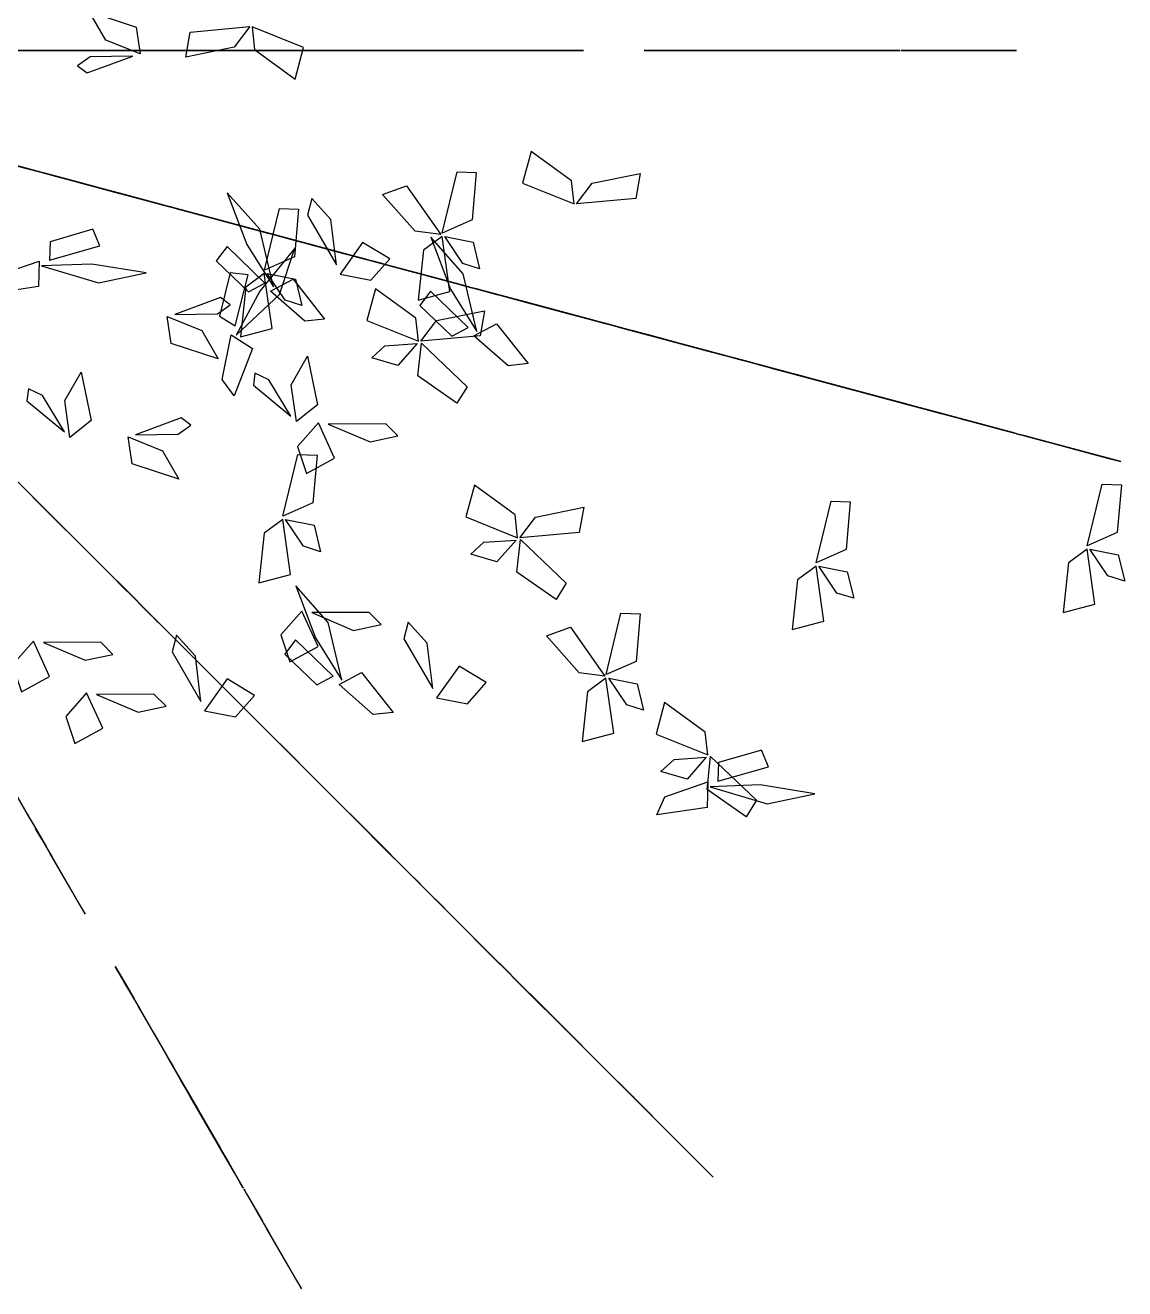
# Model space of a CAD drawing. Extents: x 169.79 to 176.47, y 71.61 to 78.33.
# Drawn here: x 174.075 to 176.389, y 72.362 to 75.022 of the extents above; entities that cross this region are included whole.
import ezdxf

# ---------------------------------------------------------------- set-up
doc = ezdxf.new("R2010")
doc.units = 0
doc.header["$MEASUREMENT"] = 0
doc.layers.add('3D_TREE_03_LEAVES', color=3, linetype='CONTINUOUS')

msp = doc.modelspace()

# ---------------------------------------------------------------- linework, layer by layer
at = {"layer": '3D_TREE_03_LEAVES'}
for points in [[(174.2099, 75.0504, 9.1782), (174.3086, 75.0177, 9.234), (174.3171, 74.9612, 9.341), (174.2445, 74.9906, 9.2898)], [(174.5478, 75.0189, 3.6684), (174.5147, 74.9753, 3.6197), (174.4132, 74.9547, 3.6044), (174.4225, 75.0075, 3.6663)], [(174.6432, 74.9085, 3.5285), (174.661, 74.975, 3.606), (174.5524, 75.0187, 3.6678), (174.5578, 74.9705, 3.61)], [(174.1977, 74.9686, 3.6565), (174.0762, 74.9686, 3.5776), (174.0519, 74.9686, 3.6565), (174.1066, 74.9686, 3.6747)], [(174.2402, 74.9686, 5.6598), (174.1187, 74.9686, 5.5808), (174.0944, 74.9686, 5.6598), (174.1491, 74.9686, 5.678)], [(174.3012, 74.9569, 9.3503), (174.2117, 74.9552, 9.3596), (174.1848, 74.9366, 9.3969), (174.2053, 74.9213, 9.4248)], [(174.2341, 74.9686, 3.4622), (174.2584, 74.9686, 3.5958), (174.2098, 74.9686, 3.6504), (174.1916, 74.9686, 3.614)], [(174.2159, 74.9686, 3.6626), (174.2948, 74.9686, 3.7111), (174.2827, 74.9686, 3.7718), (174.2523, 74.9686, 3.7536)], [(174.2766, 74.9686, 5.4655), (174.3009, 74.9686, 5.5991), (174.2523, 74.9686, 5.6537), (174.2341, 74.9686, 5.6173)], [(174.2584, 74.9686, 5.6658), (174.3373, 74.9686, 5.7144), (174.3252, 74.9686, 5.7751), (174.2948, 74.9686, 5.7569)], [(174.3579, 74.9686, 5.6598), (174.2789, 74.9686, 5.7083), (174.2911, 74.9686, 5.769), (174.3214, 74.9686, 5.7508)], [(174.3396, 74.9686, 5.4594), (174.3153, 74.9686, 5.593), (174.3639, 74.9686, 5.6476), (174.3821, 74.9686, 5.6112)], [(174.5013, 74.9686, 5.9147), (174.3798, 74.9686, 5.8358), (174.3555, 74.9686, 5.9147), (174.4102, 74.9686, 5.9329)], [(174.3761, 74.9686, 5.6537), (174.4975, 74.9686, 5.5748), (174.5218, 74.9686, 5.6537), (174.4671, 74.9686, 5.6719)], [(174.5377, 74.9686, 5.7205), (174.562, 74.9686, 5.854), (174.5134, 74.9686, 5.9087), (174.4952, 74.9686, 5.8722)], [(174.5195, 74.9686, 5.9208), (174.5984, 74.9686, 5.9694), (174.5863, 74.9686, 6.0301), (174.5559, 74.9686, 6.0119)], [(174.6956, 74.9686, 4.2028), (174.5741, 74.9686, 4.1239), (174.5498, 74.9686, 4.2028), (174.6045, 74.9686, 4.2211)], [(174.7138, 74.9686, 5.5262), (174.5923, 74.9686, 5.4473), (174.568, 74.9686, 5.5262), (174.6227, 74.9686, 5.5444)], [(174.732, 74.9686, 4.0086), (174.7563, 74.9686, 4.1421), (174.7077, 74.9686, 4.1968), (174.6895, 74.9686, 4.1604)], [(174.7707, 74.9686, 6.37), (174.6918, 74.9686, 6.4186), (174.7039, 74.9686, 6.4793), (174.7343, 74.9686, 6.4611)], [(174.7502, 74.9686, 5.332), (174.7745, 74.9686, 5.4655), (174.7259, 74.9686, 5.5201), (174.7077, 74.9686, 5.4837)], [(174.7138, 74.9686, 4.2089), (174.7927, 74.9686, 4.2575), (174.7806, 74.9686, 4.3182), (174.7502, 74.9686, 4.3)], [(174.7525, 74.9686, 6.1697), (174.7282, 74.9686, 6.3032), (174.7768, 74.9686, 6.3579), (174.795, 74.9686, 6.3214)], [(174.732, 74.9686, 5.5323), (174.8109, 74.9686, 5.5808), (174.7988, 74.9686, 5.6416), (174.7684, 74.9686, 5.6233)], [(174.8899, 74.9686, 6.54), (174.7684, 74.9686, 6.4611), (174.7441, 74.9686, 6.54), (174.7988, 74.9686, 6.5582)], [(174.8557, 74.9686, 4.2393), (174.7768, 74.9686, 4.2878), (174.789, 74.9686, 4.3485), (174.8193, 74.9686, 4.3303)], [(174.789, 74.9686, 6.3639), (174.9104, 74.9686, 6.285), (174.9347, 74.9686, 6.3639), (174.88, 74.9686, 6.3822)], [(174.8375, 74.9686, 4.0389), (174.8132, 74.9686, 4.1725), (174.8618, 74.9686, 4.2271), (174.88, 74.9686, 4.1907)], [(174.874, 74.9686, 4.2332), (174.9954, 74.9686, 4.1543), (175.0197, 74.9686, 4.2332), (174.965, 74.9686, 4.2514)], [(174.9263, 74.9686, 6.3457), (174.9506, 74.9686, 6.4793), (174.902, 74.9686, 6.5339), (174.8838, 74.9686, 6.4975)], [(174.9081, 74.9686, 6.5461), (174.987, 74.9686, 6.5946), (174.9749, 74.9686, 6.6553), (174.9445, 74.9686, 6.6371)], [(175.0865, 74.9686, 6.4125), (175.0075, 74.9686, 6.4611), (175.0197, 74.9686, 6.5218), (175.05, 74.9686, 6.5036)], [(175.0683, 74.9686, 6.2122), (175.044, 74.9686, 6.3457), (175.0925, 74.9686, 6.4004), (175.1108, 74.9686, 6.3639)], [(175.1047, 74.9686, 6.4064), (175.2261, 74.9686, 6.3275), (175.2504, 74.9686, 6.4064), (175.1958, 74.9686, 6.4246)], [(175.4569, 74.9686, 4.5246), (175.3779, 74.9686, 4.5731), (175.3901, 74.9686, 4.6339), (175.4204, 74.9686, 4.6156)], [(175.4386, 74.9686, 4.3243), (175.4144, 74.9686, 4.4578), (175.4629, 74.9686, 4.5124), (175.4811, 74.9686, 4.476)], [(175.4751, 74.9686, 4.5185), (175.5965, 74.9686, 4.4396), (175.6208, 74.9686, 4.5185), (175.5661, 74.9686, 4.5367)], [(175.6853, 74.9686, 4.9677), (175.5638, 74.9686, 4.8888), (175.5395, 74.9686, 4.9677), (175.5942, 74.9686, 4.9859)], [(175.6754, 74.9686, 4.9495), (175.5965, 74.9686, 4.9981), (175.6086, 74.9686, 5.0588), (175.639, 74.9686, 5.0406)], [(175.6572, 74.9686, 4.7492), (175.6329, 74.9686, 4.8827), (175.6815, 74.9686, 4.9374), (175.6997, 74.9686, 4.901)], [(175.8188, 74.9686, 6.3518), (175.6974, 74.9686, 6.2729), (175.6731, 74.9686, 6.3518), (175.7278, 74.9686, 6.37)], [(175.7217, 74.9686, 4.7735), (175.746, 74.9686, 4.907), (175.6974, 74.9686, 4.9617), (175.6792, 74.9686, 4.9252)], [(175.6937, 74.9686, 4.9434), (175.8151, 74.9686, 4.8645), (175.8394, 74.9686, 4.9434), (175.7847, 74.9686, 4.9617)], [(175.7035, 74.9686, 4.9738), (175.7824, 74.9686, 5.0224), (175.7703, 74.9686, 5.0831), (175.7399, 74.9686, 5.0649)], [(175.8553, 74.9686, 6.1575), (175.8796, 74.9686, 6.2911), (175.831, 74.9686, 6.3457), (175.8128, 74.9686, 6.3093)], [(175.8371, 74.9686, 6.3579), (175.916, 74.9686, 6.4064), (175.9039, 74.9686, 6.4671), (175.8735, 74.9686, 6.4489)], [(175.9972, 74.9686, 6.0483), (175.9183, 74.9686, 6.0968), (175.9305, 74.9686, 6.1575), (175.9608, 74.9686, 6.1393)], [(175.979, 74.9686, 5.8479), (175.9547, 74.9686, 5.9815), (176.0033, 74.9686, 6.0361), (176.0215, 74.9686, 5.9997)], [(176.0155, 74.9686, 6.0422), (176.1369, 74.9686, 5.9633), (176.1612, 74.9686, 6.0422), (176.1065, 74.9686, 6.0604)], [(174.0183, 74.7363, 10.1702), (174.084, 74.7187, 10.0874), (174.2132, 74.6841, 10.062), (174.1291, 74.7067, 10.166)], [(175.1398, 74.7559, 4.1704), (175.1219, 74.6894, 4.2478), (175.2305, 74.6457, 4.3097), (175.2251, 74.6939, 4.2519)], [(174.1107, 74.7116, 3.1367), (174.0412, 74.7302, 3.2446), (174.0266, 74.7341, 3.1239), (174.0748, 74.7212, 3.0219)], [(174.1309, 74.7062, 9.4756), (174.0614, 74.7248, 9.5835), (174.0468, 74.7287, 9.4629), (174.095, 74.7158, 9.3608)], [(174.0728, 74.7217, 7.9902), (174.0482, 74.7283, 7.8629), (174.0974, 74.7151, 7.7737), (174.1323, 74.7058, 7.8735)], [(174.079, 74.7201, 7.9945), (174.1446, 74.7025, 7.9117), (174.2738, 74.6679, 7.8862), (174.1897, 74.6904, 7.9902)], [(174.1633, 74.6975, 3.168), (174.2037, 74.6867, 3.2828), (174.1342, 74.7053, 3.3884), (174.1151, 74.7104, 3.2596)], [(174.9524, 74.5842, 5.2482), (174.9839, 74.7135, 5.3662), (175.0245, 74.7121, 5.4051), (175.0159, 74.6121, 5.3294)], [(175.2352, 74.6455, 4.3103), (175.2683, 74.6891, 4.2615), (175.3697, 74.7097, 4.2463), (175.3604, 74.6569, 4.3082)], [(174.1835, 74.6921, 9.5069), (174.2239, 74.6813, 9.6217), (174.1544, 74.6999, 9.7273), (174.1354, 74.705, 9.5985)], [(174.1645, 74.6972, 3.1611), (174.1376, 74.7044, 2.9813), (174.1555, 74.6996, 2.9848), (174.207, 74.6858, 3.0775)], [(174.1847, 74.6918, 9.5), (174.1578, 74.699, 9.3202), (174.1757, 74.6942, 9.3237), (174.2272, 74.6804, 9.4165)], [(174.1678, 74.6963, 3.1634), (174.3538, 74.6464, 3.0567), (174.3617, 74.6443, 3.0729), (174.2944, 74.6624, 3.175)], [(174.188, 74.6909, 9.5023), (174.374, 74.641, 9.3956), (174.3819, 74.6389, 9.4118), (174.3146, 74.6569, 9.5139)], [(174.9501, 74.5811, 5.2439), (174.8958, 74.588, 5.1951), (174.8272, 74.6656, 5.1798), (174.8776, 74.6839, 5.2417)], [(174.4338, 74.625, 4.023), (174.3474, 74.6482, 3.9985), (174.3174, 74.6562, 3.9034), (174.3929, 74.636, 3.9279)], [(174.5974, 74.4709, 7.4145), (174.5687, 74.5925, 7.354), (174.5003, 74.6693, 7.4006), (174.5417, 74.5603, 7.4285)], [(174.7301, 74.5176, 7.1493), (174.7183, 74.6125, 7.0842), (174.6783, 74.6567, 7.1121), (174.669, 74.622, 7.1586)], [(174.3807, 74.6392, 3.0926), (174.3628, 74.644, 2.8978), (174.3774, 74.6401, 2.9105), (174.4233, 74.6278, 2.9998)], [(174.4009, 74.6338, 9.4315), (174.383, 74.6386, 9.2367), (174.3976, 74.6347, 9.2494), (174.4435, 74.6224, 9.3388)], [(174.383, 74.6386, 3.0926), (174.5544, 74.5927, 2.9824), (174.5824, 74.5852, 2.9871), (174.5006, 74.6071, 3.0903)], [(174.4765, 74.6136, 4.1697), (174.4429, 74.6226, 4.1208), (174.3947, 74.6355, 4.1199), (174.3947, 74.6355, 4.134)], [(174.4032, 74.6332, 9.4315), (174.5746, 74.5873, 9.3214), (174.6026, 74.5798, 9.326), (174.5208, 74.6017, 9.4292)], [(174.5785, 74.5065, 4.8282), (174.6099, 74.6358, 4.9462), (174.6505, 74.6344, 4.9851), (174.6419, 74.5344, 4.9094)], [(174.4392, 74.6236, 4.0211), (174.4883, 74.6104, 3.9194), (174.4329, 74.6253, 3.9561), (174.4392, 74.6236, 3.974)], [(174.4819, 74.6121, 4.1669), (174.4583, 74.6184, 4.0531), (174.5092, 74.6048, 3.9599), (174.5429, 74.5958, 4.0437)], [(174.4783, 74.6131, 4.182), (174.4883, 74.6104, 4.2761), (174.5047, 74.606, 4.2751), (174.521, 74.6016, 4.2121)], [(174.5881, 74.5837, 6.1095), (174.4814, 74.6122, 6.0798), (174.545, 74.5952, 6.048), (174.5594, 74.5914, 6.0713)], [(174.4865, 74.6109, 4.1754), (174.611, 74.5775, 4.1726), (174.6847, 74.5578, 4.0644), (174.5474, 74.5946, 4.0945)], [(174.1258, 74.5271, 8.6291), (174.232, 74.5576, 8.6942), (174.2175, 74.5922, 8.7594), (174.1272, 74.5661, 8.7035)], [(174.5983, 74.5809, 6.1074), (174.5737, 74.5875, 5.98), (174.623, 74.5743, 5.8909), (174.6578, 74.565, 5.9906)], [(174.6045, 74.5793, 6.1116), (174.6701, 74.5617, 6.0289), (174.7993, 74.5271, 6.0034), (174.7152, 74.5496, 6.1074)], [(174.9022, 74.4433, 5.104), (174.9688, 74.4611, 5.1814), (174.9523, 74.577, 5.2433), (174.9132, 74.5483, 5.1855)], [(175.0256, 74.3771, 6.777), (174.9969, 74.4987, 6.7165), (174.9286, 74.5754, 6.7631), (174.9699, 74.4665, 6.791)], [(174.958, 74.5769, 5.2488), (175.018, 74.5649, 5.2997), (175.0315, 74.5092, 5.2755), (174.9959, 74.5205, 5.2481)], [(174.5793, 74.4791, 7.4378), (174.4998, 74.5559, 7.503), (174.477, 74.526, 7.5681), (174.5448, 74.4608, 7.5123)], [(174.5192, 74.369, 6.5862), (174.6102, 74.4547, 6.5258), (174.6424, 74.5523, 6.5723), (174.5687, 74.462, 6.6002)], [(174.6556, 74.5656, 3.9947), (174.6229, 74.5744, 3.9025), (174.6301, 74.5724, 3.8987), (174.6647, 74.5631, 3.942)], [(174.662, 74.5639, 3.9966), (174.7929, 74.5288, 3.8517), (174.7901, 74.5295, 3.9289), (174.7365, 74.5439, 3.991)], [(174.7833, 74.5314, 3.0831), (174.697, 74.5545, 3.0586), (174.667, 74.5625, 2.9636), (174.7424, 74.5423, 2.9881)], [(174.7575, 74.5383, 9.12), (174.688, 74.5569, 9.2278), (174.6734, 74.5608, 9.1072), (174.7216, 74.5479, 9.0051)], [(174.7378, 74.4979, 7.154), (174.8027, 74.4848, 7.0562), (174.8424, 74.5297, 6.9492), (174.7851, 74.5647, 7.0144)], [(173.9971, 74.456, 8.4848), (174.0142, 74.4945, 8.5593), (174.1047, 74.5254, 8.6244), (174.1028, 74.4718, 8.522)], [(174.8261, 74.5199, 3.2299), (174.7924, 74.5289, 3.181), (174.7442, 74.5418, 3.18), (174.7442, 74.5418, 3.1941)], [(174.8101, 74.5242, 9.1513), (174.8505, 74.5134, 9.2661), (174.781, 74.532, 9.3716), (174.7619, 74.5371, 9.2429)], [(174.7888, 74.5299, 3.0812), (174.8379, 74.5167, 2.9796), (174.7824, 74.5316, 3.0163), (174.7888, 74.5299, 3.0342)], [(174.8112, 74.5239, 9.1443), (174.7843, 74.5311, 8.9645), (174.8023, 74.5263, 8.968), (174.8538, 74.5125, 9.0608)], [(174.8315, 74.5184, 3.2271), (174.8079, 74.5248, 3.1132), (174.8588, 74.5111, 3.0201), (174.8924, 74.5021, 3.1038)], [(174.8146, 74.523, 9.1466), (175.0006, 74.4731, 9.0399), (175.0085, 74.471, 9.0562), (174.9412, 74.489, 9.1582)], [(174.1096, 74.5155, 8.6058), (174.2293, 74.4796, 8.5453), (174.3299, 74.5004, 8.5918), (174.2149, 74.5191, 8.6198)], [(174.5172, 74.3888, 6.6095), (174.544, 74.4961, 6.6747), (174.5067, 74.5008, 6.7398), (174.4841, 74.4095, 6.684)], [(174.5282, 74.3656, 4.6839), (174.5948, 74.3834, 4.7614), (174.5783, 74.4993, 4.8232), (174.5392, 74.4705, 4.7655)], [(174.5841, 74.4992, 4.8288), (174.644, 74.4871, 4.8797), (174.6576, 74.4315, 4.8555), (174.6219, 74.4428, 4.828)], [(174.7052, 74.4032, 7.2936), (174.6633, 74.3988, 7.368), (174.5913, 74.4617, 7.4332), (174.6387, 74.4869, 7.3308)], [(175.1104, 74.4437, 3.1798), (175.024, 74.4669, 3.1554), (174.994, 74.4749, 3.0603), (175.0695, 74.4547, 3.0848)], [(175.0275, 74.4659, 9.0759), (175.0096, 74.4707, 8.881), (175.0241, 74.4668, 8.8938), (175.0701, 74.4545, 8.9831)], [(174.3899, 74.4129, 8.429), (174.4794, 74.4146, 8.4383), (174.5063, 74.4332, 8.4755), (174.4858, 74.4485, 8.5034)], [(174.812, 74.4668, 4.484), (174.7941, 74.4002, 4.5614), (174.9027, 74.3565, 4.6232), (174.8973, 74.4048, 4.5655)], [(175.0075, 74.3853, 6.8003), (174.928, 74.4621, 6.8654), (174.9053, 74.4321, 6.9306), (174.973, 74.367, 6.8748)], [(175.0297, 74.4653, 9.0759), (175.2012, 74.4194, 8.9657), (175.2292, 74.4119, 8.9703), (175.1474, 74.4338, 9.0736)], [(175.1614, 74.4301, 8.2698), (175.075, 74.4532, 8.2453), (175.045, 74.4612, 8.1503), (175.1205, 74.441, 8.1748)], [(175.162, 74.4299, 7.3875), (175.0756, 74.453, 7.363), (175.0456, 74.4611, 7.2679), (175.1211, 74.4408, 7.2924)], [(175.1531, 74.4323, 3.3266), (175.1195, 74.4413, 3.2777), (175.0713, 74.4542, 3.2768), (175.0713, 74.4542, 3.2909)], [(175.1159, 74.4423, 3.1779), (175.165, 74.4291, 3.0763), (175.1095, 74.444, 3.113), (175.1159, 74.4423, 3.1309)], [(174.9074, 74.3564, 4.6239), (174.9405, 74.4, 4.5751), (175.0419, 74.4206, 4.5598), (175.0326, 74.3678, 4.6217)], [(175.2041, 74.4186, 8.4166), (175.1705, 74.4276, 8.3677), (175.1223, 74.4405, 8.3667), (175.1223, 74.4405, 8.3808)], [(175.2047, 74.4184, 7.5342), (175.1711, 74.4275, 7.4853), (175.1229, 74.4404, 7.4844), (175.1229, 74.4404, 7.4985)], [(175.2422, 74.4084, 3.751), (175.1559, 74.4315, 3.7265), (175.1259, 74.4396, 3.6315), (175.2013, 74.4193, 3.6559)], [(175.1586, 74.4308, 3.3238), (175.1349, 74.4371, 3.2099), (175.1859, 74.4235, 3.1168), (175.2195, 74.4145, 3.2005)], [(175.1669, 74.4286, 8.2679), (175.2159, 74.4154, 8.1663), (175.1605, 74.4303, 8.203), (175.1669, 74.4286, 8.2209)], [(175.1675, 74.4284, 7.3856), (175.2166, 74.4153, 7.2839), (175.1611, 74.4301, 7.3206), (175.1675, 74.4284, 7.3385)], [(175.2096, 74.4171, 8.4138), (175.1859, 74.4235, 8.2999), (175.2369, 74.4098, 8.2068), (175.2705, 74.4008, 8.2905)], [(175.2102, 74.417, 7.5314), (175.1866, 74.4233, 7.4176), (175.2375, 74.4097, 7.3244), (175.2711, 74.4007, 7.4082)], [(175.285, 74.3969, 3.8978), (175.2513, 74.406, 3.8488), (175.2032, 74.4189, 3.8479), (175.2032, 74.4189, 3.862)], [(175.2059, 74.4181, 8.4288), (175.2159, 74.4154, 8.5229), (175.2323, 74.4111, 8.522), (175.2487, 74.4067, 8.459)], [(175.2141, 74.4159, 8.4223), (175.3387, 74.3825, 8.4194), (175.4123, 74.3628, 8.3112), (175.275, 74.3996, 8.3413)], [(174.4813, 74.3193, 8.2568), (174.3825, 74.3521, 8.3126), (174.374, 74.4086, 8.4197), (174.4466, 74.3791, 8.3685)], [(175.1334, 74.3094, 6.656), (175.0916, 74.305, 6.7305), (175.0195, 74.3679, 6.7956), (175.0669, 74.3931, 6.6933)], [(175.3359, 74.3833, 8.9338), (175.2293, 74.4119, 8.9041), (175.2929, 74.3948, 8.8722), (175.3072, 74.391, 8.8956)], [(175.2477, 74.4069, 3.7491), (175.2968, 74.3938, 3.6475), (175.2413, 74.4086, 3.6842), (175.2477, 74.4069, 3.7021)], [(175.2904, 74.3955, 3.895), (175.2668, 74.4018, 3.7811), (175.3177, 74.3882, 3.6879), (175.3513, 74.3792, 3.7717)], [(175.3764, 74.3725, 3.4735), (175.2697, 74.401, 3.4438), (175.3333, 74.384, 3.412), (175.3477, 74.3801, 3.4353)], [(175.2868, 74.3965, 3.91), (175.2968, 74.3938, 4.0041), (175.3132, 74.3894, 4.0032), (175.3295, 74.385, 3.9401)], [(175.295, 74.3943, 3.9034), (175.4195, 74.3609, 3.9006), (175.4932, 74.3412, 3.7924), (175.3559, 74.3779, 3.8225)], [(174.5145, 74.2418, 6.4653), (174.4897, 74.2759, 6.5397), (174.5082, 74.3697, 6.6049), (174.5536, 74.3413, 6.5025)], [(175.3462, 74.3805, 8.9317), (175.3216, 74.3871, 8.8043), (175.3708, 74.3739, 8.7152), (175.4057, 74.3646, 8.8149)], [(175.3832, 74.3706, 8.2416), (175.3505, 74.3794, 8.1494), (175.3578, 74.3774, 8.1456), (175.3923, 74.3682, 8.1889)], [(175.3523, 74.3789, 8.9359), (175.418, 74.3613, 8.8531), (175.5472, 74.3267, 8.8277), (175.4631, 74.3492, 8.9317)], [(175.3866, 74.3697, 3.4714), (175.362, 74.3763, 3.3441), (175.4112, 74.3631, 3.2549), (175.4461, 74.3538, 3.3547)], [(175.3896, 74.3689, 8.2435), (175.5205, 74.3338, 8.0986), (175.5178, 74.3346, 8.1757), (175.4641, 74.3489, 8.2378)], [(175.3928, 74.3681, 3.4757), (175.4584, 74.3505, 3.3929), (175.5876, 74.3159, 3.3674), (175.5035, 74.3384, 3.4714)], [(174.8998, 74.3516, 4.6288), (174.8593, 74.3057, 4.6797), (174.8044, 74.3218, 4.6555), (174.8319, 74.347, 4.628)], [(174.9089, 74.3528, 4.6282), (175.0051, 74.2609, 4.7462), (174.9836, 74.2265, 4.7851), (174.9013, 74.2839, 4.7094)], [(175.5454, 74.3272, 6.8472), (175.4591, 74.3503, 6.8228), (175.4291, 74.3583, 6.7277), (175.5045, 74.3381, 6.7522)], [(175.4641, 74.3489, 3.7228), (175.4313, 74.3577, 3.6305), (175.4386, 74.3558, 3.6268), (175.4732, 74.3465, 3.6701)], [(175.4704, 74.3472, 3.7246), (175.6014, 74.3122, 3.5797), (175.5986, 74.3129, 3.6569), (175.545, 74.3273, 3.719)], [(175.5861, 74.3162, 7.6555), (175.5167, 74.3349, 7.7634), (175.5021, 74.3388, 7.6428), (175.5503, 74.3258, 7.5407)], [(175.5882, 74.3157, 6.994), (175.5545, 74.3247, 6.9451), (175.5063, 74.3376, 6.9441), (175.5063, 74.3376, 6.9583)], [(174.6695, 74.3248, 7.4238), (174.6905, 74.2229, 7.4797), (174.6459, 74.1873, 7.5867), (174.6351, 74.2648, 7.5355)], [(175.5509, 74.3257, 6.8453), (175.6, 74.3125, 6.7437), (175.5445, 74.3274, 6.7804), (175.5509, 74.3257, 6.7983)], [(175.5936, 74.3142, 6.9912), (175.57, 74.3206, 6.8773), (175.6209, 74.3069, 6.7842), (175.6545, 74.2979, 6.8679)], [(175.6991, 74.286, 4.2825), (175.6128, 74.3091, 4.258), (175.5828, 74.3171, 4.163), (175.6582, 74.2969, 4.1874)], [(175.59, 74.3152, 7.0062), (175.6, 74.3125, 7.1003), (175.6163, 74.3081, 7.0994), (175.6327, 74.3038, 7.0364)], [(175.6388, 74.3021, 7.6868), (175.6792, 74.2913, 7.8017), (175.6097, 74.3099, 7.9072), (175.5906, 74.315, 7.7785)], [(175.7071, 74.2838, 5.32), (175.6208, 74.307, 5.2956), (175.5908, 74.315, 5.2005), (175.6662, 74.2948, 5.225)], [(175.5982, 74.313, 6.9997), (175.7227, 74.2796, 6.9968), (175.7963, 74.2599, 6.8886), (175.6591, 74.2967, 6.9187)], [(175.6399, 74.3018, 7.6799), (175.613, 74.309, 7.5001), (175.631, 74.3042, 7.5036), (175.6825, 74.2904, 7.5964)], [(175.72, 74.2804, 7.3438), (175.6133, 74.309, 7.3141), (175.6769, 74.2919, 7.2823), (175.6913, 74.2881, 7.3056)], [(174.1928, 74.2916, 8.2568), (174.2138, 74.1897, 8.3126), (174.1692, 74.1541, 8.4197), (174.1583, 74.2317, 8.3685)], [(174.6342, 74.1989, 7.596), (174.588, 74.2755, 7.6053), (174.5584, 74.2896, 7.6426), (174.5554, 74.2641, 7.6705)], [(175.6433, 74.3009, 7.6822), (175.8293, 74.2511, 7.5755), (175.8372, 74.249, 7.5917), (175.7699, 74.267, 7.6938)], [(175.7419, 74.2745, 4.4293), (175.7082, 74.2835, 4.3804), (175.66, 74.2964, 4.3794), (175.66, 74.2964, 4.3935)], [(175.7499, 74.2724, 5.4668), (175.7162, 74.2814, 5.4179), (175.668, 74.2943, 5.4169), (175.668, 74.2943, 5.4311)], [(175.7806, 74.2641, 4.6451), (175.674, 74.2927, 4.6154), (175.7375, 74.2757, 4.5835), (175.7519, 74.2718, 4.6069)], [(175.7046, 74.2845, 4.2806), (175.7537, 74.2713, 4.179), (175.6982, 74.2862, 4.2157), (175.7046, 74.2845, 4.2336)], [(175.7302, 74.2776, 7.3417), (175.7056, 74.2842, 7.2143), (175.7548, 74.271, 7.1252), (175.7897, 74.2617, 7.225)], [(175.7126, 74.2824, 5.3181), (175.7617, 74.2692, 5.2165), (175.7062, 74.2841, 5.2532), (175.7126, 74.2824, 5.2711)], [(174.1575, 74.1658, 8.429), (174.1112, 74.2424, 8.4383), (174.0817, 74.2564, 8.4755), (174.0786, 74.231, 8.5034)], [(175.7473, 74.2731, 4.4265), (175.7237, 74.2794, 4.3126), (175.7746, 74.2657, 4.2194), (175.8082, 74.2567, 4.3032)], [(175.7553, 74.2709, 5.464), (175.7317, 74.2772, 5.3501), (175.7826, 74.2636, 5.257), (175.8162, 74.2546, 5.3407)], [(175.7673, 74.2677, 6.819), (175.7345, 74.2765, 6.7268), (175.7418, 74.2745, 6.723), (175.7763, 74.2653, 6.7663)], [(175.7364, 74.276, 7.346), (175.802, 74.2584, 7.2632), (175.9312, 74.2238, 7.2377), (175.8471, 74.2463, 7.3417)], [(175.7517, 74.2719, 5.479), (175.7617, 74.2692, 5.5731), (175.778, 74.2648, 5.5722), (175.7944, 74.2604, 5.5092)], [(175.7599, 74.2697, 5.4725), (175.8844, 74.2363, 5.4696), (175.958, 74.2166, 5.3614), (175.8208, 74.2534, 5.3915)], [(175.7909, 74.2614, 4.643), (175.7662, 74.268, 4.5156), (175.8155, 74.2548, 4.4264), (175.8503, 74.2455, 4.5262)], [(175.7736, 74.266, 6.8209), (175.9045, 74.2309, 6.676), (175.9018, 74.2317, 6.7531), (175.8482, 74.246, 6.8152)], [(175.797, 74.2597, 4.6472), (175.8626, 74.2422, 4.5644), (175.9918, 74.2075, 4.539), (175.9078, 74.2301, 4.643)], [(175.9019, 74.2316, 5.725), (175.8325, 74.2502, 5.8329), (175.8179, 74.2541, 5.7123), (175.8661, 74.2412, 5.6102)], [(175.9095, 74.2296, 6.4003), (175.8401, 74.2482, 6.5082), (175.8255, 74.2521, 6.3875), (175.8737, 74.2392, 6.2855)], [(175.9423, 74.2208, 5.0635), (175.8357, 74.2494, 5.0338), (175.8992, 74.2323, 5.0019), (175.9136, 74.2285, 5.0253)], [(175.8562, 74.2439, 7.6115), (175.8383, 74.2487, 7.4166), (175.8528, 74.2448, 7.4294), (175.8988, 74.2325, 7.5187)], [(175.8584, 74.2433, 7.6115), (176.0299, 74.1973, 7.5013), (176.0579, 74.1898, 7.5059), (175.9761, 74.2118, 7.6091)], [(175.929, 74.2244, 5.2918), (175.8962, 74.2332, 5.1996), (175.9035, 74.2312, 5.1958), (175.938, 74.222, 5.2391)], [(175.9622, 74.2155, 6.4316), (176.0025, 74.2047, 6.5464), (175.9331, 74.2233, 6.652), (175.914, 74.2284, 6.5232)], [(175.9526, 74.2181, 5.0614), (175.9279, 74.2247, 4.934), (175.9772, 74.2115, 4.8449), (176.012, 74.2021, 4.9446)], [(175.9557, 74.2172, 5.7494), (175.9288, 74.2244, 5.5696), (175.9468, 74.2196, 5.5731), (175.9983, 74.2058, 5.6659)], [(175.9353, 74.2227, 5.2937), (176.0662, 74.1876, 5.1488), (176.0635, 74.1883, 5.2259), (176.0099, 74.2027, 5.288)], [(175.9633, 74.2152, 6.4247), (175.9364, 74.2224, 6.2449), (175.9544, 74.2176, 6.2484), (176.0059, 74.2038, 6.3411)], [(175.9587, 74.2164, 5.0656), (176.0243, 74.1988, 4.9828), (176.1535, 74.1642, 4.9574), (176.0695, 74.1867, 5.0614)], [(175.9591, 74.2163, 5.7517), (176.1451, 74.1665, 5.645), (176.1529, 74.1644, 5.6612), (176.0857, 74.1824, 5.7633)], [(175.9667, 74.2143, 6.427), (176.1527, 74.1644, 6.3203), (176.1605, 74.1623, 6.3365), (176.0933, 74.1803, 6.4386)], [(174.3074, 74.1595, 7.9404), (174.3968, 74.1613, 7.9497), (174.4238, 74.1798, 7.9869), (174.4033, 74.1952, 8.0148)], [(174.6921, 74.185, 8.0148), (174.6483, 74.1353, 7.9171), (174.6673, 74.0785, 7.8101), (174.7263, 74.1106, 7.8752)], [(174.713, 74.1818, 8.0102), (174.8011, 74.1446, 7.945), (174.8594, 74.1571, 7.9729), (174.834, 74.1824, 8.0195)], [(173.9547, 74.1654, 3.1215), (174.0908, 74.0292, 3.0148), (174.0966, 74.0235, 3.0311), (174.0474, 74.0727, 3.1331)], [(174.3987, 74.066, 7.7682), (174.3, 74.0988, 7.824), (174.2914, 74.1552, 7.9311), (174.364, 74.1258, 7.8799)], [(176.1796, 74.1572, 6.3562), (176.1617, 74.162, 6.1614), (176.1762, 74.1581, 6.1741), (176.2222, 74.1458, 6.2634)], [(176.1818, 74.1566, 6.3562), (176.3533, 74.1107, 6.246), (176.3813, 74.1032, 6.2507), (176.2995, 74.1251, 6.3539)], [(174.0104, 74.1097, 7.8783), (174.1016, 74.0185, 7.8755), (174.1555, 73.9646, 7.7673), (174.055, 74.0651, 7.7974)], [(174.6173, 73.9886, 4.5178), (174.6488, 74.1179, 4.6358), (174.6893, 74.1165, 4.6747), (174.6807, 74.0165, 4.599)], [(174.0627, 74.0574, 9.7685), (174.0447, 74.0754, 9.6411), (174.0807, 74.0394, 9.552), (174.1062, 74.0138, 9.6517)], [(174.0672, 74.0529, 9.7727), (174.1152, 74.0048, 9.6899), (174.2098, 73.9102, 9.6645), (174.1483, 73.9718, 9.7685)], [(175.0206, 74.0533, 4.9943), (175.0027, 73.9867, 5.0718), (175.1114, 73.943, 5.1336), (175.106, 73.9912, 5.0758)], [(176.3102, 73.9261, 6.1402), (176.3416, 74.0555, 6.2582), (176.3822, 74.0541, 6.2972), (176.3736, 73.9541, 6.2214)], [(174.1105, 74.0095, 3.0508), (174.0974, 74.0227, 2.8559), (174.1081, 74.012, 2.8687), (174.1417, 73.9784, 2.958)], [(175.7397, 73.8903, 5.5552), (175.7711, 74.0197, 5.6732), (175.8117, 74.0183, 5.7121), (175.8031, 73.9183, 5.6364)], [(174.1342, 73.9859, 7.6977), (174.1102, 74.0098, 7.6054), (174.1155, 74.0045, 7.6017), (174.1408, 73.9792, 7.645)], [(174.1122, 74.0079, 3.0508), (174.2377, 73.8824, 2.9406), (174.2582, 73.8619, 2.9452), (174.1983, 73.9218, 3.0485)], [(175.116, 73.9428, 5.1342), (175.1491, 73.9865, 5.0854), (175.2506, 74.0071, 5.0702), (175.2413, 73.9543, 5.1321)], [(174.1388, 73.9812, 7.6995), (174.2347, 73.8854, 7.5546), (174.2327, 73.8874, 7.6318), (174.1934, 73.9266, 7.6939)], [(174.567, 73.8477, 4.3736), (174.6336, 73.8655, 4.451), (174.6172, 73.9814, 4.5129), (174.5781, 73.9527, 4.4551)], [(174.6229, 73.9813, 4.5184), (174.6829, 73.9693, 4.5693), (174.6964, 73.9136, 4.5451), (174.6608, 73.9249, 4.5177)], [(174.2677, 73.8523, 4.525), (174.2045, 73.9156, 4.5006), (174.1825, 73.9375, 4.4055), (174.2378, 73.8823, 4.43)], [(175.1084, 73.9381, 5.1392), (175.068, 73.8922, 5.19), (175.013, 73.9083, 5.1659), (175.0406, 73.9335, 5.1384)], [(175.1175, 73.9393, 5.1385), (175.2138, 73.8474, 5.2565), (175.1923, 73.813, 5.2955), (175.11, 73.8704, 5.2197)], [(174.3119, 73.8082, 9.3952), (174.2098, 73.9102, 9.5311), (174.2729, 73.8472, 9.5205), (174.3104, 73.8097, 9.4632)], [(176.2599, 73.7853, 5.996), (176.3265, 73.8031, 6.0735), (176.31, 73.919, 6.1353), (176.271, 73.8902, 6.0775)], [(176.3158, 73.9189, 6.1409), (176.3758, 73.9068, 6.1917), (176.3893, 73.8512, 6.1676), (176.3536, 73.8624, 6.1401)], [(175.6894, 73.7495, 5.4109), (175.756, 73.7673, 5.4884), (175.7395, 73.8832, 5.5502), (175.7004, 73.8544, 5.4925)], [(174.299, 73.8211, 4.6718), (174.2744, 73.8457, 4.6229), (174.2391, 73.881, 4.622), (174.2391, 73.881, 4.6361)], [(174.3269, 73.7931, 3.1443), (174.2637, 73.8564, 3.1198), (174.2417, 73.8783, 3.0248), (174.297, 73.8231, 3.0493)], [(175.7453, 73.8831, 5.5558), (175.8052, 73.871, 5.6067), (175.8188, 73.8154, 5.5825), (175.7831, 73.8266, 5.555)], [(174.2717, 73.8483, 4.5232), (174.3077, 73.8124, 4.4215), (174.2671, 73.853, 4.4582), (174.2717, 73.8483, 4.4761)], [(174.303, 73.8171, 4.669), (174.2857, 73.8344, 4.5552), (174.323, 73.7971, 4.462), (174.3476, 73.7725, 4.5457)], [(174.7417, 73.6431, 7.9124), (174.713, 73.7647, 7.852), (174.6446, 73.8414, 7.8985), (174.6859, 73.7325, 7.9264)], [(174.3582, 73.7619, 3.2911), (174.3336, 73.7865, 3.2422), (174.2983, 73.8218, 3.2412), (174.2983, 73.8218, 3.2553)], [(174.3003, 73.8197, 4.6841), (174.3077, 73.8124, 4.7782), (174.3196, 73.8004, 4.7772), (174.3316, 73.7884, 4.7142)], [(174.3194, 73.8006, 9.3846), (174.3659, 73.7541, 9.2806), (174.3419, 73.7781, 9.1745), (174.3059, 73.8142, 9.2721)], [(174.3063, 73.8137, 4.6775), (174.3975, 73.7226, 4.6747), (174.4514, 73.6687, 4.5664), (174.3509, 73.7691, 4.5966)], [(174.3239, 73.7961, 9.391), (174.3374, 73.7826, 9.4802), (174.3524, 73.7676, 9.4865), (174.3554, 73.7646, 9.4122)], [(174.3309, 73.7892, 3.1424), (174.3668, 73.7532, 3.0408), (174.3262, 73.7938, 3.0775), (174.3309, 73.7892, 3.0954)], [(174.6571, 73.7884, 7.2563), (174.6133, 73.7387, 7.1586), (174.6323, 73.6819, 7.0516), (174.6913, 73.714, 7.1167)], [(174.678, 73.7853, 7.2517), (174.7661, 73.748, 7.1865), (174.8244, 73.7606, 7.2144), (174.799, 73.7859, 7.261)], [(175.2976, 73.6547, 4.9619), (175.329, 73.784, 5.0799), (175.3696, 73.7827, 5.1189), (175.361, 73.6826, 5.0431)], [(174.3622, 73.7579, 3.2883), (174.3449, 73.7752, 3.1744), (174.3821, 73.7379, 3.0812), (174.4068, 73.7133, 3.165)], [(174.3595, 73.7605, 3.3033), (174.3668, 73.7532, 3.3974), (174.3788, 73.7412, 3.3965), (174.3908, 73.7293, 3.3334)], [(174.3655, 73.7545, 3.2967), (174.4567, 73.6634, 3.2939), (174.5106, 73.6095, 3.1857), (174.4101, 73.71, 3.2158)], [(174.4307, 73.6894, 9.1409), (174.3798, 73.7402, 9.2487), (174.3692, 73.7509, 9.1281), (174.4044, 73.7156, 9.0261)], [(174.9332, 73.6258, 7.6053), (174.9214, 73.7207, 7.5402), (174.8814, 73.7649, 7.5681), (174.8722, 73.7303, 7.6146)], [(175.2952, 73.6517, 4.9576), (175.2409, 73.6585, 4.9088), (175.1723, 73.7361, 4.8936), (175.2227, 73.7544, 4.9555)], [(174.0922, 73.7254, 7.0981), (174.0484, 73.6757, 7.0004), (174.0675, 73.6189, 6.8934), (174.1264, 73.651, 6.9585)], [(174.445, 73.5985, 8.4522), (174.4332, 73.6934, 8.3871), (174.3932, 73.7376, 8.415), (174.384, 73.703, 8.4615)], [(174.7235, 73.6513, 7.9357), (174.6441, 73.7281, 8.0009), (174.6213, 73.6981, 8.066), (174.6891, 73.633, 8.0102)], [(174.1132, 73.7222, 7.0935), (174.2012, 73.6849, 7.0283), (174.2595, 73.6975, 7.0562), (174.2341, 73.7228, 7.1028)], [(174.4301, 73.6899, 4.4968), (174.4061, 73.7139, 4.4046), (174.4115, 73.7086, 4.4008), (174.4368, 73.6833, 4.4441)], [(174.4692, 73.6508, 9.1722), (174.4988, 73.6213, 9.287), (174.4479, 73.6721, 9.3926), (174.434, 73.6861, 9.2638)], [(174.4348, 73.6853, 4.4987), (174.5306, 73.5895, 4.3538), (174.5286, 73.5914, 4.4309), (174.4893, 73.6307, 4.493)], [(174.9409, 73.6061, 7.61), (175.0058, 73.593, 7.5123), (175.0455, 73.6379, 7.4052), (174.9882, 73.6729, 7.4704)], [(174.4701, 73.65, 9.1652), (174.4504, 73.6697, 8.9855), (174.4635, 73.6565, 8.9889), (174.5012, 73.6188, 9.0817)], [(174.4527, 73.5788, 8.4569), (174.5177, 73.5657, 8.3592), (174.5573, 73.6106, 8.2521), (174.5001, 73.6456, 8.3173)], [(174.4893, 73.6308, 3.1161), (174.4653, 73.6547, 3.0238), (174.4707, 73.6494, 3.0201), (174.4959, 73.6241, 3.0634)], [(174.4725, 73.6475, 9.1676), (174.6087, 73.5114, 9.0609), (174.6144, 73.5056, 9.0771), (174.5652, 73.5548, 9.1792)], [(174.8495, 73.5754, 7.7915), (174.8076, 73.571, 7.8659), (174.7356, 73.6339, 7.9311), (174.7829, 73.6591, 7.8287)], [(175.2473, 73.5138, 4.8177), (175.3139, 73.5316, 4.8952), (175.2974, 73.6475, 4.957), (175.2583, 73.6188, 4.8992)], [(175.3032, 73.6474, 4.9626), (175.3631, 73.6354, 5.0134), (175.3767, 73.5797, 4.9893), (175.341, 73.591, 4.9618)], [(174.494, 73.6261, 3.1179), (174.5898, 73.5303, 2.973), (174.5878, 73.5323, 3.0502), (174.5485, 73.5715, 3.1123)], [(174.2041, 73.6165, 6.898), (174.1603, 73.5668, 6.8003), (174.1793, 73.51, 6.6933), (174.2383, 73.5421, 6.7584)], [(174.225, 73.6133, 6.8934), (174.3131, 73.576, 6.8282), (174.3714, 73.5886, 6.8561), (174.346, 73.6139, 6.9027)], [(175.4207, 73.5961, 5.574), (175.4029, 73.5295, 5.6515), (175.5115, 73.4858, 5.7133), (175.5061, 73.534, 5.6555)], [(174.6672, 73.4528, 5.7803), (174.604, 73.5161, 5.7558), (174.582, 73.538, 5.6608), (174.6373, 73.4828, 5.6852)], [(174.6284, 73.4917, 9.0968), (174.6153, 73.5048, 8.902), (174.6259, 73.4941, 8.9147), (174.6596, 73.4605, 9.004)], [(174.63, 73.49, 9.0968), (174.7555, 73.3645, 8.9866), (174.776, 73.344, 8.9913), (174.7162, 73.4039, 9.0945)], [(175.5331, 73.4305, 6.6328), (175.6394, 73.4609, 6.6979), (175.6248, 73.4956, 6.7631), (175.5345, 73.4695, 6.7072)], [(174.0127, 73.4769, 4.2332), (174.0734, 73.3717, 4.1543), (174.0856, 73.3507, 4.2332), (174.0582, 73.398, 4.2514)], [(174.6985, 73.4216, 5.9271), (174.6739, 73.4462, 5.8781), (174.6386, 73.4815, 5.8772), (174.6386, 73.4815, 5.8913)], [(174.7269, 73.3932, 6.7598), (174.6636, 73.4564, 6.7354), (174.6417, 73.4784, 6.6403), (174.6969, 73.4231, 6.6648)], [(174.721, 73.399, 8.871), (174.6429, 73.4771, 8.8413), (174.6895, 73.4306, 8.8095), (174.7, 73.4201, 8.8328)], [(175.5085, 73.4809, 5.7189), (175.4681, 73.435, 5.7697), (175.4131, 73.4511, 5.7456), (175.4407, 73.4763, 5.7181)], [(175.5176, 73.4821, 5.7182), (175.6139, 73.3902, 5.8362), (175.5924, 73.3557, 5.8752), (175.5101, 73.4132, 5.7994)], [(174.7517, 73.3684, 3.1702), (174.6884, 73.4316, 3.1457), (174.6665, 73.4536, 3.0507), (174.7217, 73.3983, 3.0751)], [(174.6712, 73.4488, 5.7784), (174.7072, 73.4129, 5.6768), (174.6666, 73.4535, 5.7135), (174.6712, 73.4488, 5.7313)], [(174.7025, 73.4176, 5.9242), (174.6852, 73.4349, 5.8104), (174.7225, 73.3976, 5.7172), (174.7471, 73.373, 5.801)], [(174.7581, 73.3619, 6.9066), (174.7335, 73.3865, 6.8577), (174.6982, 73.4218, 6.8568), (174.6982, 73.4218, 6.8709)], [(174.6998, 73.4202, 5.9393), (174.7072, 73.4129, 6.0334), (174.7191, 73.4009, 6.0325), (174.7311, 73.3889, 5.9694)], [(174.7058, 73.4142, 5.9327), (174.797, 73.3231, 5.9299), (174.8509, 73.2692, 5.8217), (174.7504, 73.3696, 5.8518)], [(174.7285, 73.3915, 8.8689), (174.7105, 73.4096, 8.7415), (174.7465, 73.3735, 8.6524), (174.7721, 73.348, 8.7522)], [(175.4044, 73.3594, 6.4885), (175.4215, 73.3978, 6.563), (175.512, 73.4288, 6.6281), (175.5101, 73.3752, 6.5258)], [(175.5169, 73.4189, 6.6095), (175.6366, 73.3829, 6.549), (175.7372, 73.4038, 6.5956), (175.6222, 73.4225, 6.6235)], [(174.7829, 73.3371, 3.317), (174.7583, 73.3617, 3.268), (174.723, 73.397, 3.2671), (174.723, 73.397, 3.2812)], [(174.7308, 73.3892, 6.758), (174.7668, 73.3533, 6.6563), (174.7262, 73.3939, 6.693), (174.7308, 73.3892, 6.7109)], [(174.733, 73.387, 8.8731), (174.7811, 73.339, 8.7904), (174.8756, 73.2444, 8.7649), (174.8141, 73.306, 8.8689)], [(174.119, 73.2928, 6.4125), (174.0795, 73.3612, 6.4611), (174.0856, 73.3507, 6.5218), (174.1007, 73.3244, 6.5036)], [(174.7621, 73.3579, 6.9038), (174.7448, 73.3752, 6.79), (174.7821, 73.338, 6.6968), (174.8067, 73.3133, 6.7805)], [(174.7557, 73.3644, 3.1683), (174.7916, 73.3285, 3.0666), (174.751, 73.3691, 3.1033), (174.7557, 73.3644, 3.1212)], [(174.1098, 73.3086, 6.2122), (174.0977, 73.3296, 6.3457), (174.122, 73.2876, 6.4004), (174.1311, 73.2718, 6.3639)], [(174.7869, 73.3331, 3.3141), (174.7696, 73.3504, 3.2003), (174.8069, 73.3132, 3.1071), (174.8315, 73.2885, 3.1909)], [(174.8742, 73.2459, 3.4329), (174.7721, 73.348, 3.5688), (174.8351, 73.2849, 3.5581), (174.8727, 73.2474, 3.5008)], [(174.8596, 73.2605, 7.7886), (174.7963, 73.3237, 7.7642), (174.7744, 73.3457, 7.6691), (174.8296, 73.2904, 7.6936)], [(174.8296, 73.2904, 5.752), (174.8056, 73.3144, 5.6598), (174.811, 73.3091, 5.6561), (174.8363, 73.2838, 5.6993)], [(174.1281, 73.2771, 6.4064), (174.1888, 73.1719, 6.3275), (174.2009, 73.1509, 6.4064), (174.1736, 73.1982, 6.4246)], [(174.8909, 73.2292, 7.9354), (174.8662, 73.2538, 7.8865), (174.831, 73.2891, 7.8856), (174.831, 73.2891, 7.8997)], [(174.8343, 73.2858, 5.7539), (174.9301, 73.19, 5.609), (174.9281, 73.1919, 5.6862), (174.8888, 73.2312, 5.7483)], [(174.9364, 73.1837, 8.1805), (174.8731, 73.2469, 8.156), (174.8512, 73.2689, 8.061), (174.9064, 73.2136, 8.0854)], [(174.9152, 73.2049, 3.8117), (174.8643, 73.2557, 3.9196), (174.8537, 73.2664, 3.799), (174.8889, 73.2311, 3.6969)], [(174.8636, 73.2565, 7.7868), (174.8995, 73.2206, 7.6851), (174.8589, 73.2611, 7.7218), (174.8636, 73.2565, 7.7397)], [(174.8817, 73.2384, 3.4223), (174.9282, 73.1919, 3.3183), (174.9042, 73.2159, 3.2121), (174.8682, 73.2519, 3.3098)], [(174.8948, 73.2252, 7.9326), (174.8775, 73.2425, 7.8188), (174.9148, 73.2052, 7.7256), (174.9394, 73.1806, 7.8093)], [(174.8862, 73.2339, 3.4287), (174.8997, 73.2204, 3.5178), (174.9147, 73.2054, 3.5242), (174.9177, 73.2024, 3.4499)], [(174.9925, 73.1275, 8.5375), (174.8904, 73.2296, 8.6734), (174.9535, 73.1666, 8.6627), (174.991, 73.129, 8.6054)], [(174.8922, 73.2279, 7.9477), (174.8995, 73.2206, 8.0418), (174.9115, 73.2086, 8.0408), (174.9235, 73.1966, 7.9778)], [(174.8982, 73.2219, 7.9411), (174.9893, 73.1307, 7.9383), (175.0433, 73.0768, 7.83), (174.9428, 73.1773, 7.8602)], [(174.9676, 73.1524, 8.3273), (174.943, 73.177, 8.2783), (174.9078, 73.2123, 8.2774), (174.9078, 73.2123, 8.2915)], [(174.9545, 73.1655, 3.8361), (174.9349, 73.1852, 3.6563), (174.948, 73.1721, 3.6598), (174.9857, 73.1343, 3.7526)], [(174.9404, 73.1797, 8.1786), (174.9763, 73.1438, 8.077), (174.9357, 73.1844, 8.1137), (174.9404, 73.1797, 8.1316)], [(174.9716, 73.1484, 8.3245), (174.9543, 73.1657, 8.2106), (174.9916, 73.1284, 8.1174), (175.0162, 73.1038, 8.2012)], [(174.957, 73.163, 3.8384), (175.0932, 73.0269, 3.7317), (175.0989, 73.0211, 3.748), (175.0497, 73.0704, 3.85)], [(175.0519, 73.0681, 5.4246), (174.9887, 73.1314, 5.4002), (174.9667, 73.1533, 5.3051), (175.022, 73.0981, 5.3296)], [(175.0465, 73.0735, 7.4694), (174.9685, 73.1516, 7.4396), (175.015, 73.1051, 7.4078), (175.0255, 73.0945, 7.4311)], [(175, 73.12, 8.5269), (175.0466, 73.0735, 8.4229), (175.0226, 73.0975, 8.3167), (174.9865, 73.1335, 8.4144)], [(175.022, 73.0981, 7.7604), (174.998, 73.1221, 7.6682), (175.0033, 73.1167, 7.6644), (175.0286, 73.0914, 7.7077)], [(175.0045, 73.1155, 8.5333), (175.0181, 73.102, 8.6224), (175.0331, 73.087, 8.6288), (175.0361, 73.084, 8.5545)], [(175.0909, 73.0291, 7.0091), (175.0128, 73.1072, 6.9794), (175.0594, 73.0607, 6.9475), (175.0699, 73.0502, 6.9709)], [(175.0832, 73.0369, 5.5714), (175.0586, 73.0615, 5.5225), (175.0233, 73.0967, 5.5215), (175.0233, 73.0967, 5.5357)], [(175.0266, 73.0934, 7.7623), (175.1225, 72.9976, 7.6174), (175.1205, 72.9996, 7.6945), (175.0812, 73.0389, 7.7566)], [(175.054, 73.066, 7.4672), (175.036, 73.084, 7.3399), (175.0721, 73.048, 7.2507), (175.0976, 73.0225, 7.3505)], [(175.0559, 73.0641, 5.4227), (175.0919, 73.0282, 5.3211), (175.0513, 73.0688, 5.3578), (175.0559, 73.0641, 5.3757)], [(175.0585, 73.0615, 7.4715), (175.1066, 73.0135, 7.3887), (175.2012, 72.9189, 7.3632), (175.1396, 72.9804, 7.4672)], [(174.3041, 72.9721, 4.5246), (174.2647, 73.0404, 4.5731), (174.2707, 73.0299, 4.6339), (174.2859, 73.0036, 4.6156)], [(175.1701, 72.95, 4.3325), (175.068, 73.0521, 4.4683), (175.1311, 72.989, 4.4577), (175.1686, 72.9515, 4.4004)], [(175.0872, 73.0329, 5.5686), (175.0699, 73.0502, 5.4547), (175.1072, 73.0129, 5.3616), (175.1318, 72.9883, 5.4453)], [(175.0984, 73.0216, 7.007), (175.0804, 73.0396, 6.8796), (175.1164, 73.0036, 6.7905), (175.142, 72.9781, 6.8902)], [(175.0845, 73.0355, 5.5837), (175.0919, 73.0282, 5.6777), (175.1038, 73.0162, 5.6768), (175.1158, 73.0042, 5.6138)], [(174.295, 72.9878, 4.3243), (174.2829, 73.0089, 4.4578), (174.3072, 72.9668, 4.5124), (174.3163, 72.951, 4.476)], [(175.0905, 73.0295, 5.5771), (175.1817, 72.9384, 5.5742), (175.2356, 72.8844, 5.466), (175.1351, 72.9849, 5.4961)], [(175.1029, 73.0171, 7.0112), (175.151, 72.9691, 6.9284), (175.2456, 72.8745, 6.903), (175.184, 72.9361, 7.007)], [(175.2145, 72.9056, 7.5961), (175.1124, 73.0077, 7.7319), (175.1754, 72.9446, 7.7213), (175.213, 72.9071, 7.664)], [(175.21, 72.91, 4.6694), (175.1468, 72.9733, 4.6449), (175.1248, 72.9952, 4.5499), (175.1801, 72.94, 4.5743)], [(174.3133, 72.9563, 4.5185), (174.374, 72.8511, 4.4396), (174.3861, 72.8301, 4.5185), (174.3588, 72.8774, 4.5367)], [(175.1776, 72.9425, 4.3219), (175.2241, 72.8959, 4.2179), (175.2001, 72.9199, 4.1117), (175.1641, 72.956, 4.2094)], [(175.2413, 72.8788, 4.8162), (175.2167, 72.9034, 4.7672), (175.1814, 72.9387, 4.7663), (175.1814, 72.9387, 4.7804)], [(175.1821, 72.938, 4.3282), (175.1956, 72.9244, 4.4174), (175.2106, 72.9094, 4.4238), (175.2136, 72.9064, 4.3495)], [(175.2143, 72.9057, 5.3964), (175.1904, 72.9297, 5.3042), (175.1957, 72.9244, 5.3004), (175.221, 72.8991, 5.3437)], [(174.4183, 72.7743, 4.9677), (174.3576, 72.8794, 4.8888), (174.3455, 72.9005, 4.9677), (174.3728, 72.8531, 4.9859)], [(175.222, 72.8981, 7.5855), (175.2685, 72.8515, 7.4815), (175.2445, 72.8756, 7.3753), (175.2085, 72.9116, 7.473)], [(175.214, 72.9061, 4.6675), (175.2499, 72.8701, 4.5659), (175.2093, 72.9107, 4.6026), (175.214, 72.9061, 4.6205)], [(175.219, 72.9011, 5.3983), (175.3148, 72.8052, 5.2534), (175.3128, 72.8072, 5.3305), (175.2735, 72.8465, 5.3926)], [(175.2265, 72.8936, 7.5918), (175.24, 72.8801, 7.681), (175.255, 72.865, 7.6874), (175.258, 72.862, 7.6131)], [(175.2453, 72.8748, 4.8134), (175.228, 72.8921, 4.6995), (175.2652, 72.8548, 4.6063), (175.2899, 72.8302, 4.6901)], [(174.4134, 72.7828, 4.9495), (174.374, 72.8511, 4.9981), (174.38, 72.8406, 5.0588), (174.3952, 72.8143, 5.0406)], [(175.3624, 72.7576, 6.7383), (175.2603, 72.8597, 6.8742), (175.3234, 72.7967, 6.8636), (175.3609, 72.7591, 6.8063)], [(175.3624, 72.7576, 5.0229), (175.2603, 72.8597, 5.1587), (175.3234, 72.7967, 5.1481), (175.3609, 72.7591, 5.0908)], [(175.3537, 72.7664, 6.2363), (175.2904, 72.8296, 6.2119), (175.2685, 72.8516, 6.1168), (175.3237, 72.7963, 6.1413)], [(174.4043, 72.7985, 4.7492), (174.3922, 72.8196, 4.8827), (174.4165, 72.7775, 4.9374), (174.4256, 72.7617, 4.901)], [(175.3393, 72.7807, 5.901), (175.2885, 72.8316, 6.0089), (175.2778, 72.8423, 5.8882), (175.3131, 72.807, 5.7862)], [(175.3849, 72.7351, 6.3831), (175.3603, 72.7597, 6.3342), (175.3251, 72.795, 6.3332), (175.3251, 72.795, 6.3474)], [(174.4851, 72.6586, 6.3518), (174.4244, 72.7637, 6.2729), (174.4123, 72.7848, 6.3518), (174.4396, 72.7374, 6.37)], [(174.4366, 72.7427, 4.7735), (174.4487, 72.7217, 4.907), (174.4244, 72.7637, 4.9617), (174.4153, 72.7795, 4.9252)], [(174.4225, 72.767, 4.9434), (174.4833, 72.6618, 4.8645), (174.4954, 72.6408, 4.9434), (174.4681, 72.6881, 4.9617)], [(175.3577, 72.7624, 6.2344), (175.3936, 72.7265, 6.1328), (175.353, 72.7671, 6.1695), (175.3577, 72.7624, 6.1874)], [(174.4275, 72.7585, 4.9738), (174.4669, 72.6901, 5.0224), (174.4609, 72.7006, 5.0831), (174.4457, 72.7269, 5.0649)], [(175.3699, 72.7501, 6.7277), (175.4165, 72.7036, 6.6237), (175.3925, 72.7276, 6.5176), (175.3564, 72.7636, 6.6152)], [(175.3699, 72.7501, 5.0122), (175.4165, 72.7036, 4.9082), (175.3925, 72.7276, 4.8021), (175.3564, 72.7636, 4.8997)], [(175.3787, 72.7414, 5.9253), (175.359, 72.7611, 5.7456), (175.3721, 72.7479, 5.7491), (175.4099, 72.7102, 5.8418)], [(175.3889, 72.7311, 6.3803), (175.3716, 72.7484, 6.2664), (175.4089, 72.7111, 6.1733), (175.4335, 72.6865, 6.257)], [(175.3744, 72.7456, 6.7341), (175.388, 72.7321, 6.8232), (175.403, 72.7171, 6.8296), (175.406, 72.7141, 6.7553)], [(175.3744, 72.7456, 5.0186), (175.388, 72.7321, 5.1078), (175.403, 72.7171, 5.1141), (175.406, 72.7141, 5.0398)], [(175.3811, 72.7389, 5.9277), (175.5173, 72.6027, 5.821), (175.5231, 72.597, 5.8372), (175.4738, 72.6462, 5.9393)], [(174.5034, 72.627, 6.1575), (174.5155, 72.606, 6.2911), (174.4912, 72.6481, 6.3457), (174.4821, 72.6638, 6.3093)], [(174.4942, 72.6428, 6.3579), (174.5337, 72.5744, 6.4064), (174.5276, 72.585, 6.4671), (174.5125, 72.6112, 6.4489)], [(174.5743, 72.5041, 6.0483), (174.5349, 72.5724, 6.0968), (174.5409, 72.5619, 6.1575), (174.5561, 72.5356, 6.1393)], [(174.5652, 72.5198, 5.8479), (174.5531, 72.5409, 5.9815), (174.5774, 72.4988, 6.0361), (174.5865, 72.483, 5.9997)], [(174.5834, 72.4883, 6.0422), (174.6442, 72.3831, 5.9633), (174.6563, 72.3621, 6.0422), (174.629, 72.4094, 6.0604)]]:
    msp.add_3dface(points, dxfattribs=at)

doc.saveas('drawing.dxf')
